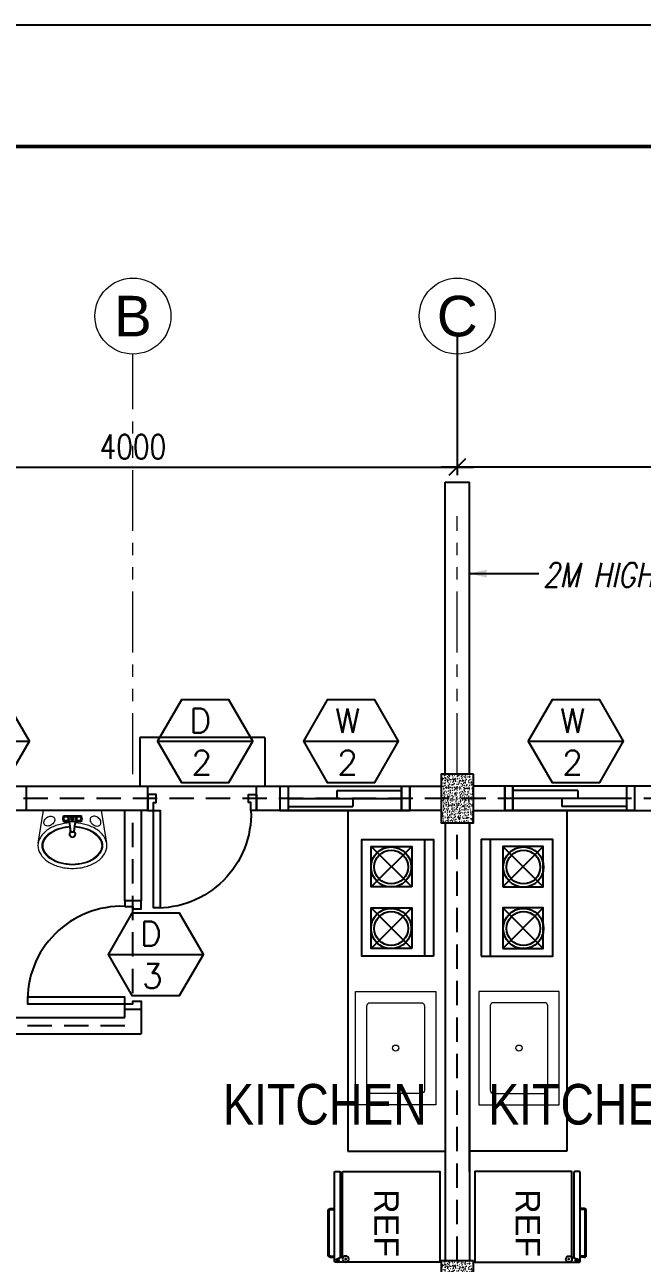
# Model space of a CAD drawing. Header units: millimetres. Extents: x 568137 to 731329, y -326076 to -191870.
# Drawn here: x 649681 to 653488, y -240610 to -232976 of the extents above; entities that cross this region are included whole.
import ezdxf
from ezdxf.enums import TextEntityAlignment as Align

# ---------------------------------------------------------------- set-up
doc = ezdxf.new("R2010")
doc.units = ezdxf.units.MM
doc.header["$LTSCALE"] = 300
doc.header["$MEASUREMENT"] = 0
doc.header["$PDMODE"] = 3
doc.header["$PDSIZE"] = 300
doc.linetypes.add('DASHED', pattern=[0.75, 0.5, -0.25])
doc.linetypes.add('PHANTOM', pattern=[2.5, 1.25, -0.25, 0.25, -0.25, 0.25, -0.25])
doc.layers.get('0').update_dxf_attribs({"color": 9})
doc.layers.get('DEFPOINTS').update_dxf_attribs({"color": 8})
for name, color, linetype, lineweight in [('BORDER', 5, 'Continuous', 50), ('dimensions', 8, 'Continuous', 15), ('fixture', 8, 'Continuous', 25), ('fixtures', 251, 'Continuous', 5), ('FLR. PLAN BLK', 8, 'Continuous', 9), ('grid', 204, 'PHANTOM', 5), ('text', 142, 'Continuous', 25)]:
    doc.layers.add(name, color=color, linetype=linetype, lineweight=lineweight)
for name, color, linetype in [('COLUMN', 6, 'Continuous'), ('DIM', 9, 'Continuous'), ('DOORS', 25, 'Continuous'), ('doorwin', 1, 'Continuous'), ('furn', 13, 'Continuous'), ('P-FIXT-MISC', 84, 'Continuous'), ('SCHED', 7, 'Continuous'), ('wall', 140, 'Continuous'), ('WDW', 175, 'Continuous')]:
    doc.layers.add(name, color=color, linetype=linetype)
doc.styles.add('ARIAL', font='arial.ttf', dxfattribs={"width": 0.8})
doc.styles.add('DIM', font='romans.shx', dxfattribs={"width": 0.8})
doc.styles.add('JO4', font='ARIALN.TTF')
doc.styles.add('PSM', font='simplex')
doc.styles.add('ROM', font='ROMANS.shx', dxfattribs={"width": 0.8})
doc.styles.get("Standard").update_dxf_attribs({"font": 'romans.shx'})
doc.dimstyles.new('DIM-100', dxfattribs={"dimscale": 100, "dimtxt": 2, "dimasz": 1, "dimexe": 0.5, "dimexo": 1.5, "dimgap": 1, "dimtad": 1, "dimdec": 0, "dimdsep": 46, "dimtxsty": 'PSM', "dimblk1": 'DIMCIR', "dimblk2": 'DIMCIR', "dimsah": 1, "dimcen": 0, "dimdle": 2, "dimclrd": 251, "dimclre": 251, "dimclrt": 2, "dimadec": 0, "dimazin": 0, "dimtfac": 1, "dimtdec": 0, "dimtix": 1, "dimtmove": 2, "dimatfit": 3, "dimldrblk": 'DIMCIR', "dimfxl": 0.5, "dimtvp": 1, "dimtolj": 1, "dimtzin": 0, "dimarcsym": 0})

# ---------------------------------------------------------------- blocks, each defined once
blk = doc.blocks.new('DOOR-T&B')
at = {"layer": 'doorwin'}
for points in [[(71.3, 312.4), (121.3, 312.4), (121.3, 297.4), (171.3, 297.4), (171.3, 347.4), (71.3, 347.4)], [(71.3, 312.4), (121.3, 312.4), (121.3, 297.4), (171.3, 297.4), (171.3, 347.4), (71.3, 347.4)], [(71.3, -287.6), (71.3, -247.6), (-528.7, -247.6), (-528.7, -287.6)], [(71.3, -287.6), (71.3, -247.6), (-528.7, -247.6), (-528.7, -287.6)], [(71.3, -287.6), (121.3, -287.6), (121.3, -272.6), (171.3, -272.6), (171.3, -322.6), (71.3, -322.6)], [(71.3, -287.6), (121.3, -287.6), (121.3, -272.6), (171.3, -272.6), (171.3, -322.6), (71.3, -322.6)]]:
    blk.add_lwpolyline(points, close=True, dxfattribs=at)
blk.add_arc((51.3, -267.6), 580.3, 88.02507, 181.97493, dxfattribs=at)
blk.add_arc((51.3, -267.6), 580.3, 88.02507, 181.97493, dxfattribs=at)
blk = doc.blocks.new('AM-FC4PA')
at = {"layer": 'P-FIXT-MISC'}
for p, q in [((-22.5, -70), (-22.5, 70)), ((-9.2, 70), (-22.5, 70)), ((-18, 69), (-22.5, 70)), ((-11.1, 69), (-18, 69)), ((-18, 69), (-18, 62.6)), ((-18, -37.4), (-18, 37.4)), ((22.5, 70), (9.2, 70)), ((18, 69), (11.1, 69)), ((18, 69), (22.5, 70)), ((18, 69), (18, 62.6)), ((18, -37.4), (18, 37.4)), ((22.5, 70), (22.5, 39.1)), ((100.1, 13.2), (35.9, 20)), ((101.5, 14), (54, 18.1)), ((100.1, 13.2), (101.5, 14)), ((-18, -69), (-22.5, -70)), ((-9.2, -70), (-22.5, -70)), ((-18, -69), (-18, -62.6)), ((-11.1, -69), (-18, -69)), ((22.5, -70), (9.2, -70)), ((18, -69), (11.1, -69)), ((18, -69), (18, -62.6)), ((18, -69), (22.5, -70)), ((22.5, -70), (22.5, -39.1)), ((100.1, -13.2), (35.9, -20)), ((101.5, -14), (54, -18.1)), ((100.1, -13.2), (101.5, -14))]:
    blk.add_line(p, q, dxfattribs=at)
for centre, radius in [((0, 50), 22), ((0, 50), 17.3), ((0, 0), 9.5), ((0, -50), 22), ((0, -50), 17.3)]:
    blk.add_circle(centre, radius, dxfattribs=at)
for centre, radius, start, end in [((-28.7, 50), 11.5, 315.8561, 44.1439), ((0, 78.7), 11.5, 225.8561, 314.1439), ((0, 21.3), 11.5, 45.8561, 134.1439), ((28.7, 50), 11.5, 135.8561, 224.1439), ((38, 39.9), 20, 186.65267, 264.02226), ((42.5, 39.1), 20, 180, 254.93868), ((3.2, 0), 97.8, 352.2121, 7.7879), ((3.5, 0), 99, 351.872, 8.128), ((-28.7, -50), 11.5, 315.8561, 44.1439), ((0, -21.3), 11.5, 225.8561, 314.1439), ((0, -78.7), 11.5, 45.8561, 134.1439), ((28.7, -50), 11.5, 135.8561, 224.1439), ((38, -39.9), 20, 95.97774, 173.34733), ((42.5, -39.1), 20, 105.06132, 180)]:
    blk.add_arc(centre, radius, start, end, dxfattribs=at)
blk = doc.blocks.new('ref')
at = {"layer": 'fixture'}
for p, q in [((-0.0005, 0), (-0.0005, -0.5805)), ((0.559, 0.0005), (0, 0.0005)), ((0.5595, -0.5935), (0.5595, 0)), ((-0.0005, -0.5805), (-0.0005, -0.63075)), ((0.036319, -0.587095), (0.018949, -0.634025)), ((0.031727, -0.5995), (0.5535, -0.5995)), ((-0.0005, -0.618), (-0.0005, -0.6435)), ((0.0055, -0.6495), (0.5535, -0.6495)), ((0.027101, -0.612), (0.5535, -0.612)), ((0.0305, -0.6755), (0.0305, -0.6495)), ((0.0365, -0.6755), (0.0365, -0.6495)), ((0.0425, -0.6815), (0.3185, -0.6815)), ((0.3245, -0.6755), (0.3245, -0.6495)), ((0.3305, -0.6755), (0.3305, -0.6495)), ((0.5595, -0.6435), (0.5595, -0.618)), ((0.0425, -0.6875), (0.3185, -0.6875))]:
    blk.add_line(p, q, dxfattribs=at)
for centre, radius in [((0.0185, -0.5805), 0.019), ((0.0185, -0.5805), 0.003), ((0.0095, -0.63075), 0.01), ((0.0095, -0.63075), 0.003)]:
    blk.add_circle(centre, radius, dxfattribs=at)
for centre, radius, start, end in [((0, 0), 0.0005, 90, 180), ((0.559, 0), 0.0005, 0, 90), ((0.5535, -0.5935), 0.006, 270, 0), ((0.0055, -0.6435), 0.006, 180, 270), ((0.0425, -0.6755), 0.012, 180.000201, 270.000201), ((0.0425, -0.6755), 0.006, 180, 270), ((0.3185, -0.6755), 0.012, 269.999715, 359.999715), ((0.3185, -0.6755), 0.006, 270, 0), ((0.5535, -0.618), 0.006, 0, 90), ((0.5535, -0.6435), 0.006, 270, 0)]:
    blk.add_arc(centre, radius, start, end, dxfattribs=at)
blk = doc.blocks.new('_Oblique')
at = {"color": 0, "linetype": 'ByBlock', "lineweight": -2}
blk.add_line((-0.5, -0.5), (0.5, 0.5), dxfattribs=at)
blk = doc.blocks.new('*D592')
at = {"layer": 'DEFPOINTS', "color": 0, "ltscale": 0.5, "transparency": 16777216}
for p in [(648347.6, -234745.3), (652347.6, -234745.3), (652347.6, -235702.4)]:
    blk.add_point(p, dxfattribs=at)
at = {"layer": 'FLR. PLAN BLK', "color": 8, "lineweight": -2, "ltscale": 0.5, "transparency": 16777216}
for p, q in [((648347.6, -234895.3), (648347.6, -235752.4)), ((652347.6, -234895.3), (652347.6, -235752.4)), ((648247.6, -235702.4), (652447.6, -235702.4))]:
    blk.add_line(p, q, dxfattribs=at)
at = {"layer": 'FLR. PLAN BLK', "color": 8, "lineweight": -2, "ltscale": 0.5, "transparency": 16777216, "xscale": 100, "yscale": 100, "zscale": 100, "rotation": 180}
blk.add_blockref('_Oblique', (648347.6, -235702.4), dxfattribs=at)
at = {"layer": 'FLR. PLAN BLK', "color": 8, "lineweight": -2, "ltscale": 0.5, "transparency": 16777216, "xscale": 100, "yscale": 100, "zscale": 100}
blk.add_blockref('_Oblique', (652347.6, -235702.4), dxfattribs=at)
at = {"layer": 'FLR. PLAN BLK', "color": 8, "ltscale": 0.5, "transparency": 16777216, "insert": (650347.6, -235577.4), "char_height": 150, "attachment_point": 5, "style": 'DIM'}
blk.add_mtext('\\A1;4000', dxfattribs=at)
blk = doc.blocks.new('DIMCIR')
for p, q in [((0, 1.5), (0, -1.5)), ((-1.5, 0), (1.5, 0))]:
    blk.add_line(p, q)
at = {"color": 2}
blk.add_circle((0, 0), 0.75, dxfattribs=at)
blk = doc.blocks.new('*D591')
at = {"layer": 'DEFPOINTS', "color": 0, "ltscale": 0.5, "transparency": 16777216}
for p in [(652347.6, -234745.3), (656347.6, -234745.3), (652347.6, -235702.4)]:
    blk.add_point(p, dxfattribs=at)
at = {"layer": 'FLR. PLAN BLK', "color": 8, "lineweight": -2, "ltscale": 0.5, "transparency": 16777216}
for p, q in [((652347.6, -234895.3), (652347.6, -235752.4)), ((656347.6, -234895.3), (656347.6, -235752.4)), ((656447.6, -235702.4), (652247.6, -235702.4))]:
    blk.add_line(p, q, dxfattribs=at)
at = {"layer": 'FLR. PLAN BLK', "color": 8, "lineweight": -2, "ltscale": 0.5, "transparency": 16777216, "xscale": 100, "yscale": 100, "zscale": 100, "rotation": 180}
blk.add_blockref('_Oblique', (652347.6, -235702.4), dxfattribs=at)
at = {"layer": 'FLR. PLAN BLK', "color": 8, "lineweight": -2, "ltscale": 0.5, "transparency": 16777216, "xscale": 100, "yscale": 100, "zscale": 100}
blk.add_blockref('_Oblique', (656347.6, -235702.4), dxfattribs=at)
at = {"layer": 'FLR. PLAN BLK', "color": 8, "ltscale": 0.5, "transparency": 16777216, "insert": (654347.6, -235577.4), "char_height": 150, "attachment_point": 5, "style": 'DIM'}
blk.add_mtext('\\A1;4000', dxfattribs=at)

msp = doc.modelspace()

# ---------------------------------------------------------------- hatches: boundary and pattern name
at = {"layer": 'dimensions', "linetype": 'Continuous'}
h = msp.add_hatch(dxfattribs=at)
h.set_pattern_fill('AR-CONC', color=256, scale=5, angle=180, style=0)
h.set_pattern_definition([(230, (1224233.636, -433242.267), (-35.8630091, 3.1376067), [3.75, -41.25]), (175, (1224233.636, -433242.267), (6.9375667, -37.6096067), [3, -33]), (280.4514445, (1224230.647, -433242.006), (-28.9254423, -34.4719995), [3.1870096, -35.0571056]), (226.1842, (1224233.636, -433252.267), (-53.3620665, 8.275964), [5.625, -61.875]), (276.635635, (1224229.19, -433251.58), (-46.7330973, -48.70593), [4.780517, -52.585688]), (171.184164, (1224233.636, -433252.27), (-46.733097, -48.70593), [4.5, -49.5]), (201, (1224228.636, -433249.767), (-29.8453526, 20.1309445), [3.75, -41.25]), (146, (1224228.636, -433249.767), (-12.1657666, -36.2575023), [3, -33]), (251.451445, (1224226.15, -433248.09), (-42.0111188, -16.1265576), [3.1870095, -35.0571056]), (217.5, (1224233.636, -433242.267), (-0.60799277, -16.6446927), [0, -32.6, 0, -33.5, 0, -33.125]), (187.5, (1224233.636, -433242.267), (-13.15347687, -19.7205856), [0, -19.1, 0, -31.85, 0, -12.625]), (147.5, (1224244.786, -433242.267), (-26.6911218, 1.1277436), [0, -12.5, 0, -39, 0, -51.75]), (137.5, (1224249.786, -433242.267), (-29.1593085, -5.0052491), [0, -16.25, 0, -25.9, 0, -36.75])])
h.paths.add_polyline_path([(652247.6, -237595.3), (652447.6, -237595.3), (652447.6, -237895.3), (652247.6, -237895.3)])
h = msp.add_hatch(dxfattribs=at)
h.set_pattern_fill('AR-CONC', color=256, scale=5, angle=180, style=0)
h.set_pattern_definition([(230, (1224233.636, -436242.267), (-35.8630091, 3.1376067), [3.75, -41.25]), (175, (1224233.636, -436242.267), (6.9375667, -37.6096067), [3, -33]), (280.4514445, (1224230.647, -436242.006), (-28.9254423, -34.4719995), [3.1870096, -35.0571056]), (226.1842, (1224233.636, -436252.267), (-53.3620665, 8.275964), [5.625, -61.875]), (276.635635, (1224229.19, -436251.58), (-46.7330973, -48.70593), [4.780517, -52.585688]), (171.184164, (1224233.636, -436252.27), (-46.733097, -48.70593), [4.5, -49.5]), (201, (1224228.636, -436249.767), (-29.8453526, 20.1309445), [3.75, -41.25]), (146, (1224228.636, -436249.767), (-12.1657666, -36.2575023), [3, -33]), (251.451445, (1224226.15, -436248.09), (-42.0111188, -16.1265576), [3.1870095, -35.0571056]), (217.5, (1224233.636, -436242.267), (-0.60799277, -16.6446927), [0, -32.6, 0, -33.5, 0, -33.125]), (187.5, (1224233.636, -436242.267), (-13.15347687, -19.7205856), [0, -19.1, 0, -31.85, 0, -12.625]), (147.5, (1224244.786, -436242.267), (-26.6911218, 1.1277436), [0, -12.5, 0, -39, 0, -51.75]), (137.5, (1224249.786, -436242.267), (-29.1593085, -5.0052491), [0, -16.25, 0, -25.9, 0, -36.75])])
h.paths.add_polyline_path([(652247.6, -240595.3), (652447.6, -240595.3), (652447.6, -240895.3), (652247.6, -240895.3)])

# ---------------------------------------------------------------- linework, layer by layer
at = {"layer": 'BORDER'}
msp.add_lwpolyline([(645229.4, -233725.5), (685529.4, -233725.5), (685529.4, -261925.5), (645229.4, -261925.5)], close=True, dxfattribs=at)
at = {"layer": 'COLUMN', "linetype": 'Continuous'}
for points in [[(652447.6, -237595.3), (652247.6, -237595.3), (652247.6, -237895.3), (652447.6, -237895.3)], [(652447.6, -240595.3), (652247.6, -240595.3), (652247.6, -240895.3), (652447.6, -240895.3)]]:
    msp.add_lwpolyline(points, close=True, dxfattribs=at)
at = {"layer": 'DEFPOINTS', "linetype": 'DASHED'}
for p, q in [((656347.6, -237745.3), (648347.6, -237745.3)), ((650347.6, -238945.3), (650347.6, -237895.3)), ((652347.6, -243745.3), (652347.6, -237895.3)), ((648347.6, -239145.3), (650347.6, -239145.3))]:
    msp.add_line(p, q, dxfattribs=at)
at = {"layer": 'DEFPOINTS'}
msp.add_lwpolyline([(644229.4, -232975.5), (686279.4, -232975.5), (686279.4, -262675.5), (644229.4, -262675.5)], close=True, dxfattribs=at)
at = {"layer": 'DIM', "color": 8}
for p, q in [((651817.2, -238040.6), (652067.2, -238290.6)), ((652067.2, -238040.6), (651817.2, -238290.6)), ((652145.1, -237998), (652145.1, -238718)), ((652550, -237998), (652550, -238718)), ((652877.9, -238040.6), (652627.9, -238290.6)), ((652627.9, -238040.6), (652877.9, -238290.6)), ((652067.2, -238419.3), (651817.2, -238669.3)), ((651817.2, -238419.3), (652067.2, -238669.3)), ((652627.9, -238419.3), (652877.9, -238669.3)), ((652877.9, -238419.3), (652627.9, -238669.3))]:
    msp.add_line(p, q, dxfattribs=at)
for points in [[(652200.2, -238718), (651758.1, -238718), (651758.1, -237998), (652200.2, -237998)], [(652067.2, -238290.6), (651817.2, -238290.6), (651817.2, -238040.6), (652067.2, -238040.6)], [(652495, -238718), (652937, -238718), (652937, -237998), (652495, -237998)], [(652627.9, -238290.6), (652877.9, -238290.6), (652877.9, -238040.6), (652627.9, -238040.6)], [(652067.2, -238669.3), (651817.2, -238669.3), (651817.2, -238419.3), (652067.2, -238419.3)], [(652627.9, -238669.3), (652877.9, -238669.3), (652877.9, -238419.3), (652627.9, -238419.3)]]:
    msp.add_lwpolyline(points, close=True, dxfattribs=at)
for centre, radius in [((651939.7, -238168.1), 124.1), ((652755.5, -238168.1), 124.1), ((651939.7, -238168.1), 104.1), ((652755.5, -238168.1), 104.1), ((651939.7, -238546.8), 124.1), ((652755.5, -238546.8), 124.1), ((651939.7, -238546.8), 104.1), ((652755.5, -238546.8), 104.1)]:
    msp.add_circle(centre, radius, dxfattribs=at)
at = {"layer": 'dimensions', "color": 0}
for p, q in [((649918.5, -237851.9), (650030.5, -237851.9)), ((649918.5, -237862.5), (649918.5, -237851.9)), ((649919.3, -237855.5), (649918.5, -237851.9)), ((649918.5, -237862.5), (649918.5, -237851.9)), ((649919.3, -237855.5), (649918.5, -237851.9)), ((649918.5, -237887.9), (649918.5, -237877.2)), ((649918.5, -237887.9), (649918.5, -237877.2)), ((649919.3, -237884.3), (649918.5, -237887.9)), ((649919.3, -237884.3), (649918.5, -237887.9)), ((649918.5, -237887.9), (649943.2, -237887.9)), ((649918.5, -237887.9), (649943.2, -237887.9)), ((649919.3, -237861), (649919.3, -237855.5)), ((649919.3, -237855.5), (649924.4, -237855.5)), ((649919.3, -237861), (649919.3, -237855.5)), ((649919.3, -237855.5), (649924.4, -237855.5)), ((649919.3, -237884.3), (649919.3, -237878.8)), ((649919.3, -237884.3), (649919.3, -237878.8)), ((649919.3, -237884.3), (649924.4, -237884.3)), ((649919.3, -237884.3), (649924.4, -237884.3)), ((649944.6, -237855.5), (650004.4, -237855.5)), ((649944.6, -237855.5), (650004.4, -237855.5)), ((649944.6, -237884.3), (650004.4, -237884.3)), ((649944.6, -237884.3), (650004.4, -237884.3)), ((649963.9, -237950), (649958.5, -237898.6)), ((649963.9, -237950), (649958.5, -237898.6)), ((649985.1, -237950), (649990.5, -237898.6)), ((649985.1, -237950), (649990.5, -237898.6)), ((650030.5, -237887.9), (650005.8, -237887.9)), ((650029.7, -237855.5), (650024.6, -237855.5)), ((650029.7, -237884.3), (650024.6, -237884.3)), ((650029.7, -237855.5), (650030.5, -237851.9)), ((650029.7, -237861), (650029.7, -237855.5)), ((650029.7, -237884.3), (650029.7, -237878.8)), ((650029.7, -237884.3), (650030.5, -237887.9)), ((650030.5, -237862.5), (650030.5, -237851.9)), ((650030.5, -237887.9), (650030.5, -237877.2)), ((649963.3, -237951.1), (649960.1, -237913.1)), ((649963.3, -237951.1), (649960.1, -237913.1)), ((649963.9, -237950), (649963.3, -237951.1)), ((649963.9, -237950), (649963.3, -237951.1)), ((649985.1, -237950), (649985.7, -237951.1)), ((649985.1, -237950), (649985.7, -237951.1)), ((649985.7, -237951.1), (649989, -237913.1)), ((649985.7, -237951.1), (649989, -237913.1))]:
    msp.add_line(p, q, dxfattribs=at)
msp.add_lwpolyline([(649763.4, -238020.4), (649796.5, -237820.3), (650152.5, -237820.3), (650185.6, -238020.4)], dxfattribs=at)
for points in [[(649957.1, -237896, 0.053262), (649890, -237906.8, 0.079373), (649824.3, -237936.6, 0.107143), (649776.6, -237985.5, 0.140864), (649762.1, -238035.9, 0.140864), (649776.6, -238086.3, 0.107143), (649824.3, -238135.2, 0.079373), (649890, -238164.9, 0.066913), (649974.5, -238176.3, 0.066913), (650059.1, -238164.9, 0.079373), (650124.7, -238135.2, 0.107143), (650172.4, -238086.3, 0.140864), (650186.9, -238035.9, 0.140864), (650172.4, -237985.5, 0.107143), (650124.7, -237936.6, 0.079373), (650059.1, -237906.8, 0.053262), (649991.9, -237896, 0.066913)], [(649960.6, -237919.8, 0.055146), (649896.3, -237930, 0.079373), (649837.6, -237956.6, 0.107143), (649796.9, -237998.3, 0.140864), (649786.1, -238035.9, 0.140864), (649796.9, -238073.5, 0.107143), (649837.6, -238115.1, 0.079373), (649896.3, -238141.8, 0.066913), (649974.5, -238152.3, 0.066913), (650052.7, -238141.8, 0.079373), (650111.5, -238115.1, 0.107143), (650152.1, -238073.5, 0.140864), (650162.9, -238035.9, 0.140864), (650152.1, -237998.3, 0.107143), (650111.5, -237956.6, 0.079373), (650052.7, -237930, 0.055146), (649988.4, -237919.8, 0.066913)], [(649988.4, -237920.3, -0.048398), (650044.7, -237930, -0.079373), (650103.5, -237956.6, -0.107143), (650144.1, -237998.3, -0.140864), (650154.9, -238035.9, -0.140864), (650144.1, -238073.5, -0.107143), (650103.5, -238115.1, -0.079373), (650044.7, -238141.8, -0.060133), (649974.5, -238152.2, -0.060133), (649904.3, -238141.8, -0.079373), (649845.6, -238115.1, -0.107143), (649804.9, -238073.5, -0.140864), (649794.1, -238035.9, -0.140864), (649804.9, -237998.3, -0.107143), (649845.6, -237956.6, -0.079373), (649904.3, -237930, -0.048398), (649960.7, -237920.3, -0.060133)]]:
    msp.add_lwpolyline(points, format="xyb", dxfattribs=at)
for points in [[(649862.1, -237863.8, -0.127529), (649865.4, -237872.7, -0.106162), (649864.1, -237884.7, -0.085457), (649858, -237896.2, -0.074979), (649847.1, -237906.6, -0.074979), (649833.6, -237913.3, -0.085457), (649820.8, -237915.1, -0.106162), (649809.1, -237912.2, -0.127529), (649801.8, -237906, -0.127529), (649798.5, -237897.1, -0.106162), (649799.8, -237885.1, -0.085457), (649805.9, -237873.7, -0.074979), (649816.8, -237863.3, -0.074979), (649830.3, -237856.6, -0.085457), (649843.2, -237854.8, -0.106162), (649854.9, -237857.7, -0.127529)], [(649862.1, -237863.8, -0.127529), (649865.4, -237872.7, -0.106162), (649864.1, -237884.7, -0.085457), (649858, -237896.2, -0.074979), (649847.1, -237906.6, -0.074979), (649833.6, -237913.3, -0.085457), (649820.8, -237915.1, -0.106162), (649809.1, -237912.2, -0.127529), (649801.8, -237906, -0.127529), (649798.5, -237897.1, -0.106162), (649799.8, -237885.1, -0.085457), (649805.9, -237873.7, -0.074979), (649816.8, -237863.3, -0.074979), (649830.3, -237856.6, -0.085457), (649843.2, -237854.8, -0.106162), (649854.9, -237857.7, -0.127529)], [(650086.9, -237863.8, 0.127529), (650083.6, -237872.7, 0.106162), (650084.9, -237884.7, 0.085457), (650091, -237896.2, 0.074979), (650101.9, -237906.6, 0.074979), (650115.4, -237913.3, 0.085457), (650128.2, -237915.1, 0.106162), (650140, -237912.2, 0.127529), (650147.2, -237906, 0.127529), (650150.5, -237897.1, 0.106162), (650149.2, -237885.1, 0.085457), (650143.1, -237873.7, 0.074979), (650132.2, -237863.3, 0.074979), (650118.7, -237856.6, 0.085457), (650105.9, -237854.8, 0.106162), (650094.1, -237857.7, 0.127529)]]:
    msp.add_lwpolyline(points, format="xyb", close=True, dxfattribs=at)
for centre, radius in [((649934.5, -237869.9), 17.6), ((649934.5, -237869.9), 17.6), ((649934.5, -237869.9), 13.8), ((649934.5, -237869.9), 13.8), ((649974.5, -237869.9), 7.6), ((649974.5, -237869.9), 7.6), ((650014.5, -237869.9), 17.6), ((650014.5, -237869.9), 13.8)]:
    msp.add_circle(centre, radius, dxfattribs=at)
for centre, radius, start, end in [((649911.5, -237869.9), 9.19, 315.8561, 44.1439), ((649911.5, -237869.9), 9.19, 315.8561, 44.1439), ((649934.5, -237846.9), 9.19, 225.8561, 314.1439), ((649934.5, -237846.9), 9.19, 225.8561, 314.1439), ((649934.5, -237892.9), 9.19, 45.8561, 134.1439), ((649934.5, -237892.9), 9.19, 45.8561, 134.1439), ((649943.2, -237903.9), 16, 15.06132, 90), ((649943.2, -237903.9), 16, 15.06132, 90), ((649942.6, -237900.3), 16, 5.97774, 83.34733), ((649942.6, -237900.3), 16, 5.97774, 83.34733), ((649957.5, -237869.9), 9.19, 135.8561, 224.1439), ((649957.5, -237869.9), 9.19, 135.8561, 224.1439), ((650005.8, -237903.9), 16, 90, 164.93868), ((650005.8, -237903.9), 16, 90, 164.93868), ((650006.4, -237900.3), 16, 96.65267, 174.02226), ((650006.4, -237900.3), 16, 96.65267, 174.02226), ((649991.5, -237869.9), 9.19, 315.8561, 44.1439), ((649991.5, -237869.9), 9.19, 315.8561, 44.1439), ((650014.5, -237846.9), 9.19, 225.8561, 314.1439), ((650014.5, -237892.9), 9.19, 45.8561, 134.1439), ((650037.5, -237869.9), 9.19, 135.8561, 224.1439), ((649974.5, -237965.1), 20, 121.88267, 58.11733), ((649974.5, -237965.1), 20, 121.88267, 58.11733), ((649974.5, -237965.1), 16, 121.49929, 180), ((649974.5, -237965.1), 16, 121.49929, 180), ((649974.5, -237965.1), 16, 180, 0), ((649974.5, -237965.1), 16, 180, 0), ((649974.5, -237872.7), 79.2, 261.872, 278.128), ((649974.5, -237872.7), 79.2, 261.872, 278.128), ((649974.5, -237872.5), 78.2, 262.2121, 277.7879), ((649974.5, -237872.5), 78.2, 262.2121, 277.7879), ((649974.5, -237965.1), 16, 0, 58.50071), ((649974.5, -237965.1), 16, 0, 58.50071)]:
    msp.add_arc(centre, radius, start, end, dxfattribs=at)
at = {"layer": 'fixtures', "linetype": 'Continuous'}
for points in [[(651719.8, -239633.9), (651719.8, -238934.3), (652214.9, -238934.3), (652214.9, -239633.9)], [(652975.4, -239633.9), (652975.4, -238934.3), (652480.2, -238934.3), (652480.2, -239633.9)]]:
    msp.add_lwpolyline(points, close=True, dxfattribs=at)
for points in [[(651789.8, -239543.9), (651789.8, -239024.3, -0.414214), (651809.8, -239004.3), (652124.9, -239004.3, -0.414214), (652144.9, -239024.3), (652144.9, -239543.9, -0.414214), (652124.9, -239563.9), (651809.8, -239563.9, -0.414214)], [(652905.4, -239543.9), (652905.4, -239024.3, 0.414214), (652885.4, -239004.3), (652570.2, -239004.3, 0.414214), (652550.2, -239024.3), (652550.2, -239543.9, 0.414214), (652570.2, -239563.9), (652885.4, -239563.9, 0.414214)]]:
    msp.add_lwpolyline(points, format="xyb", close=True, dxfattribs=at)
for centre in [(651967.4, -239284.1), (652727.8, -239284.1)]:
    msp.add_circle(centre, 19, dxfattribs=at)
at = {"layer": 'grid'}
for p, q in [((650347.6, -237595.3), (650347.6, -235005.7)), ((652347.6, -237595.3), (652347.6, -236005.7))]:
    msp.add_line(p, q, dxfattribs=at)
at = {"layer": 'grid', "color": 8, "linetype": 'Continuous'}
for centre in [(650347.6, -234771.4), (652347.6, -234771.4)]:
    msp.add_circle(centre, 234.4, dxfattribs=at)
at = {"layer": 'SCHED', "color": 9}
for points in [[(649122.4, -237392.3), (649269.1, -237646.4), (649562.6, -237646.4), (649709.3, -237392.3), (649562.6, -237138.1), (649269.1, -237138.1), (649122.4, -237392.3), (649709.3, -237392.3)], [(650499.4, -237392.3), (650646.1, -237646.4), (650939.6, -237646.4), (651086.3, -237392.3), (650939.6, -237138.1), (650646.1, -237138.1), (650499.4, -237392.3), (651086.3, -237392.3)], [(651398.4, -237392.3), (651545.2, -237646.4), (651838.6, -237646.4), (651985.4, -237392.3), (651838.6, -237138.1), (651545.2, -237138.1), (651398.4, -237392.3), (651985.4, -237392.3)], [(652785.6, -237392.3), (652932.3, -237646.4), (653225.8, -237646.4), (653372.5, -237392.3), (653225.8, -237138.1), (652932.3, -237138.1), (652785.6, -237392.3), (653372.5, -237392.3)], [(650194.7, -238706.6), (650341.4, -238960.7), (650634.9, -238960.7), (650781.7, -238706.6), (650634.9, -238452.4), (650341.4, -238452.4), (650194.7, -238706.6), (650781.7, -238706.6)]]:
    msp.add_lwpolyline(points, dxfattribs=at)
at = {"layer": 'text', "color": 0}
msp.add_line((652422.6, -236358.9), (652849.5, -236358.9), dxfattribs=at)
msp.add_solid([(652529.7, -236334.2), (652422.6, -236358.9), (652529.7, -236383.7)], dxfattribs=at)
at = {"layer": 'wall', "linetype": 'Continuous'}
for p, q in [((652272.6, -237595.3), (652272.6, -235794.4)), ((652272.6, -235794.4), (652422.6, -235794.4)), ((652422.6, -237595.3), (652422.6, -235794.4)), ((652422.6, -237595.3), (652422.6, -236745.3)), ((651160.4, -237370.3), (650390.4, -237370.3)), ((650390.4, -237370.3), (650390.4, -237670.3)), ((651160.4, -237370.3), (651160.4, -237670.3)), ((648447.6, -237670.3), (651110.4, -237670.3)), ((649691.1, -237821.1), (649691.1, -237671.1)), ((650440.4, -237820.3), (650440.4, -237670.3)), ((651110.4, -237820.3), (651110.4, -237670.3)), ((651110.4, -237670.3), (652247.6, -237670.3)), ((651253.9, -237670.3), (651253.9, -237820.3)), ((652054.1, -237820.3), (652054.1, -237670.3)), ((653584.8, -237670.3), (652447.6, -237670.3)), ((652641.1, -237820.3), (652641.1, -237670.3)), ((653441.3, -237670.3), (653441.3, -237820.3)), ((650440.4, -237820.3), (648447.6, -237820.3)), ((650297.6, -238375.3), (650297.6, -237820.3)), ((650397.6, -237820.3), (650397.6, -238225.3)), ((650397.6, -237821.2), (650397.6, -238375.3)), ((652247.6, -237820.3), (651075.4, -237820.3)), ((651672.6, -237820.3), (651672.6, -239920.3)), ((652447.6, -237820.3), (653619.8, -237820.3)), ((653022.6, -237820.3), (653022.6, -239920.3)), ((652422.6, -240045.3), (652422.6, -237895.3)), ((650297.6, -239095.3), (650297.6, -238970.3)), ((650397.6, -238995.3), (650397.6, -239195.3)), ((648422.6, -239095.3), (650297.6, -239095.3)), ((648422.6, -239195.3), (650397.6, -239195.3)), ((651672.6, -239920.3), (652272.6, -239920.3)), ((653022.6, -239920.3), (652422.6, -239920.3))]:
    msp.add_line(p, q, dxfattribs=at)
for points in [[(652272.6, -237895.3), (652272.6, -240595.3)], [(652422.6, -237895.3), (652422.6, -240595.3)], [(652422.6, -237895.3), (652422.6, -240595.3)]]:
    msp.add_lwpolyline(points, dxfattribs=at)
at = {"layer": 'WDW'}
for p, q in [((651253.9, -237670.3), (652054.1, -237670.3)), ((651303.9, -237670.3), (651303.9, -237820.3)), ((652004.1, -237670.3), (652004.1, -237820.3)), ((652004.1, -237820.3), (652004.1, -237670.3)), ((652054.1, -237670.3), (652054.1, -237820.3)), ((653441.3, -237670.3), (652641.1, -237670.3)), ((652641.1, -237670.3), (652641.1, -237820.3)), ((652691.1, -237670.3), (652691.1, -237820.3)), ((652691.1, -237820.3), (652691.1, -237670.3)), ((653391.3, -237670.3), (653391.3, -237820.3)), ((651303.9, -237745.3), (651703.9, -237745.3)), ((651604.2, -237695.3), (652004.1, -237695.3)), ((651604.2, -237695.3), (651604.2, -237745.3)), ((651604.2, -237745.3), (652004.1, -237745.3)), ((651703.9, -237745.3), (651703.9, -237795.3)), ((653091, -237695.3), (652691.1, -237695.3)), ((653091, -237745.3), (652691.1, -237745.3)), ((652991.3, -237745.3), (652991.3, -237795.3)), ((653391.3, -237745.3), (652991.3, -237745.3)), ((653091, -237695.3), (653091, -237745.3)), ((651253.9, -237820.3), (652054.1, -237820.3)), ((651303.9, -237795.3), (651703.9, -237795.3)), ((653441.3, -237820.3), (652641.1, -237820.3)), ((653391.3, -237795.3), (652991.3, -237795.3))]:
    msp.add_line(p, q, dxfattribs=at)

# ---------------------------------------------------------------- block references
at = {"layer": 'dimensions', "color": 0, "extrusion": (0, 0, -1), "xscale": -0.8000000000038199, "yscale": 0.8000000000038199, "zscale": -0.8000000000038199, "rotation": 89.99999999999977}
msp.add_blockref('AM-FC4PA', (-649974.5, -237869.9), dxfattribs=at)
at = {"layer": 'DOORS', "linetype": 'Continuous', "xscale": -1, "rotation": 270}
msp.add_blockref('DOOR-T&B', (650763, -237891.6), dxfattribs=at)
at = {"layer": 'DOORS', "linetype": 'Continuous'}
msp.add_blockref('DOOR-T&B', (650226.3, -238722.7), dxfattribs=at)
at = {"layer": 'furn', "linetype": 'Continuous', "yscale": 1000, "zscale": 1000}
for p, xscale, rotation in [((652239.8, -240603.7), -1000, 270), ((652455.4, -240603.7), 1000, 90.00000000000001)]:
    msp.add_blockref('ref', p, dxfattribs=dict(at, xscale=xscale, rotation=rotation))

# ---------------------------------------------------------------- texts
at = {"layer": 'fixtures', "linetype": 'Continuous', "char_height": 150, "rotation": 270}
for insert, attachment_point in [((651986.7, -240362.8), 2), ((652708.4, -240362.8), 8)]:
    msp.add_mtext('{\\f@Arial Unicode MS|b0|i0|c0|p34;REF}', dxfattribs=dict(at, insert=insert, attachment_point=attachment_point))
at = {"layer": 'grid', "style": 'ARIAL'}
for tag, p in [('B', (650347.6, -234771.4)), ('C', (652347.6, -234771.4))]:
    msp.add_attdef(tag, text='', height=250, dxfattribs=at).set_placement(p, align=Align.MIDDLE_CENTER)
at = {"layer": 'SCHED', "color": 70, "style": 'ROM'}
for s, p in [('D', (650694.9, -237340.3)), ('W', (651593.9, -237340.3)), ('W', (652981.1, -237340.3)), ('2', (650707.4, -237600.4)), ('2', (651606.4, -237600.4)), ('2', (652993.6, -237600.4)), ('D', (650390.2, -238654.6)), ('3', (650402.7, -238914.7))]:
    msp.add_text(s, height=150.7, dxfattribs=at).set_placement(p)
at = {"layer": 'text', "color": 0, "oblique": 12, "width": 0.8}
msp.add_text('2M HIGH PARTITION WALL', height=150, dxfattribs=at).set_placement((652875.5, -236442.1))
at = {"layer": 'text', "style": 'JO4'}
for p in [(651531.3, -239630.4), (653166.6, -239630.4)]:
    msp.add_text('KITCHEN', height=250, dxfattribs=at).set_placement(p, align=Align.MIDDLE_CENTER)

# ---------------------------------------------------------------- dimensions: what is measured, and where the dimension line sits
at = {"layer": 'FLR. PLAN BLK', "ltscale": 0.5}
dim = msp.add_linear_dim(base=(652347.6, -235702.4), p1=(648347.6, -234745.3), p2=(652347.6, -234745.3), dimstyle='DIM-100', override={"dimtxt": 1.5, "dimgap": 0.5, "dimtxsty": 'DIM', "dimblk1": 'Oblique', "dimblk2": 'Oblique', "dimdle": 1, "dimclrd": 8, "dimclre": 8, "dimclrt": 8}, dxfattribs=at)
dim.commit()
dim.dimension.update_dxf_attribs({"geometry": '*D592', "text_midpoint": (650347.6, -235577.4)})
dim = msp.add_linear_dim(base=(652347.6, -235702.4), p1=(656347.6, -234745.3), p2=(652347.6, -234745.3), angle=180, dimstyle='DIM-100', override={"dimtxt": 1.5, "dimgap": 0.5, "dimtxsty": 'DIM', "dimblk1": 'Oblique', "dimblk2": 'Oblique', "dimdle": 1, "dimclrd": 8, "dimclre": 8, "dimclrt": 8}, dxfattribs=at)
dim.commit()
dim.dimension.update_dxf_attribs({"geometry": '*D591', "text_midpoint": (654347.6, -235577.4)})

doc.saveas('drawing.dxf')
